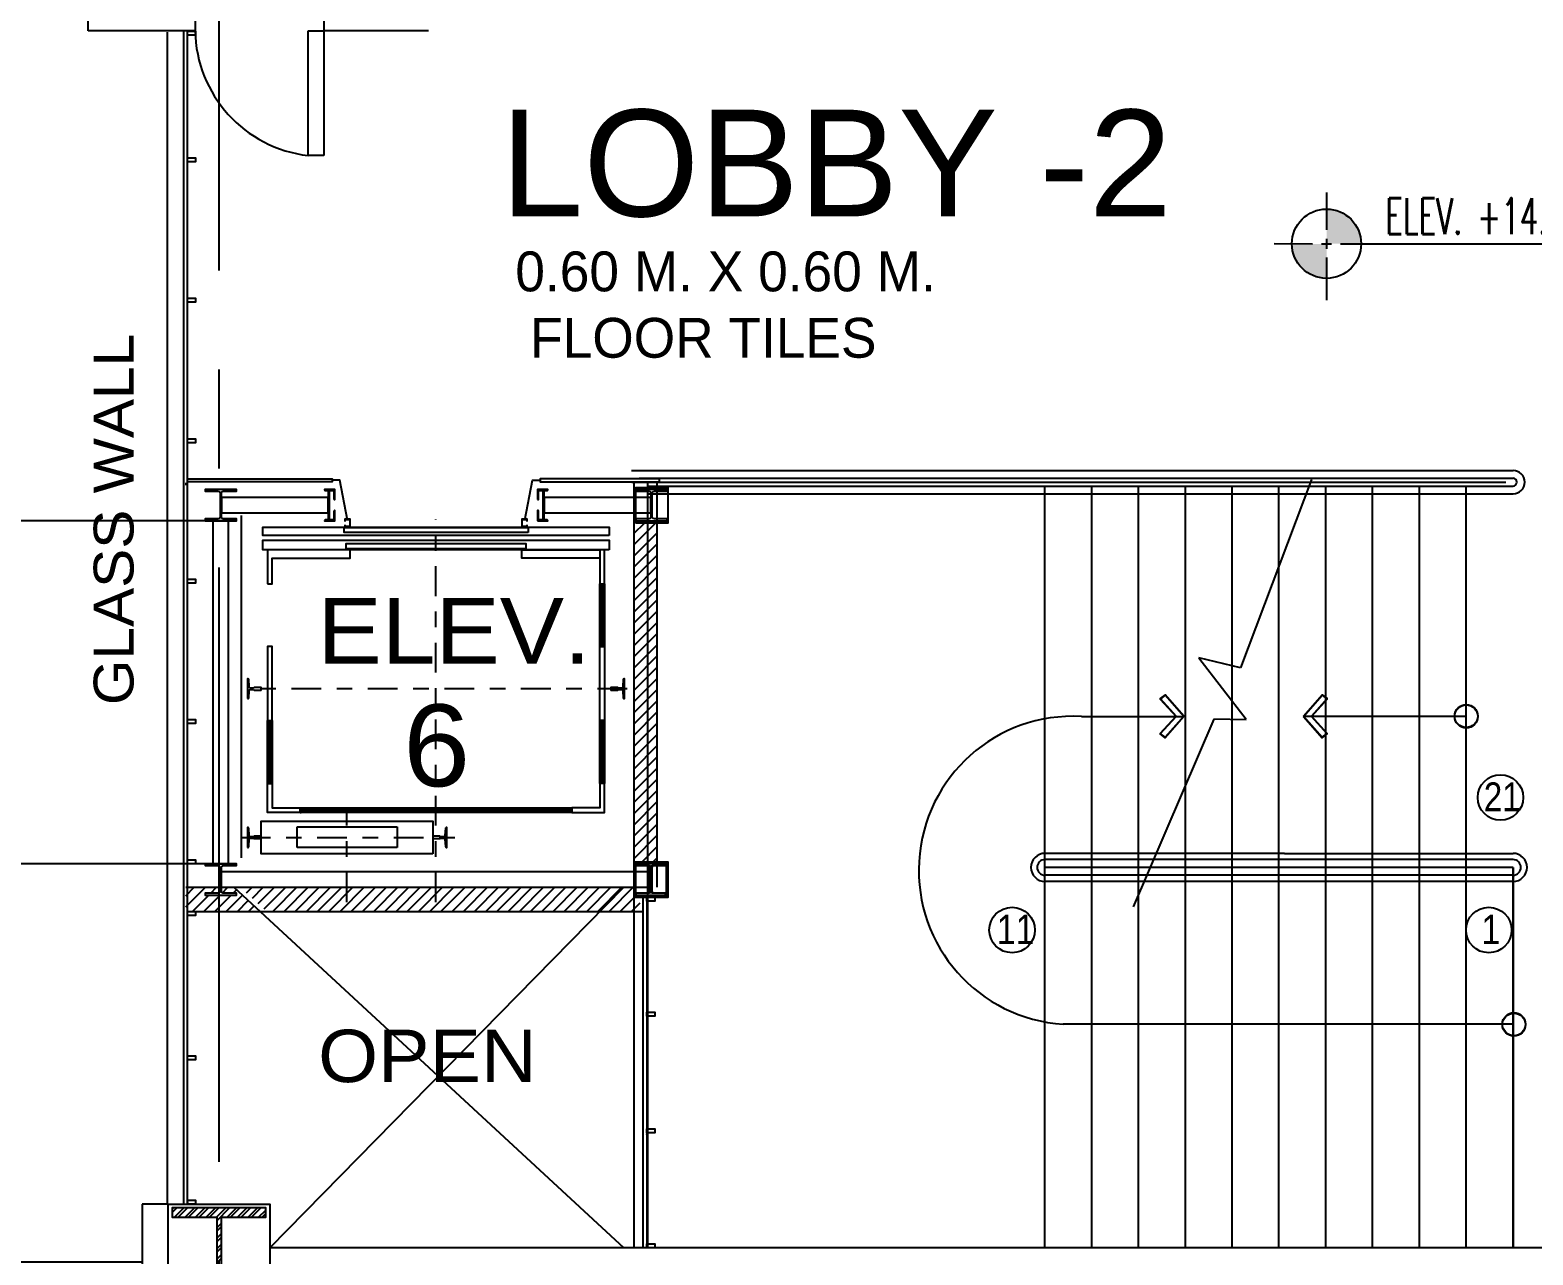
# Model space of a CAD drawing. Header units: millimetres. Extents: x 2148 to 2681, y 758 to 986.
# Drawn here: x 2388.76 to 2398.39, y 884.07 to 891.92 of the extents above; entities that cross this region are included whole.
import ezdxf

# ---------------------------------------------------------------- set-up
doc = ezdxf.new("R2010")
doc.units = ezdxf.units.MM
doc.linetypes.add('ACAD_ISO02W100', pattern=[15, 12, -3])
doc.linetypes.add('CENTER2', pattern=[28.575, 19.05, -3.175, 3.175, -3.175])
for name, color, linetype in [('A-Hatch', 253, 'Continuous'), ('A-Mullion', 2, 'Continuous'), ('A-Stairs', 1, 'Continuous'), ('A-Wall', 4, 'Continuous'), ('A-wdw-glaz', 2, 'Continuous'), ('ar elev', 2, 'Continuous'), ('cladding', 2, 'Continuous'), ('COL-EX', 2, 'Continuous'), ('DR', 7, 'Continuous'), ('FIXTURE', 1, 'Continuous'), ('HATCH', 8, 'Continuous'), ('Layer1', 5, 'Continuous'), ('p-boarder', 2, 'Continuous'), ('QUOTE', 2, 'Continuous'), ('S_GRID LINES', 252, 'Continuous'), ('TEXT', 6, 'Continuous')]:
    doc.layers.add(name, color=color, linetype=linetype)
doc.styles.add('100', font='SIMPLEX.shx', dxfattribs={"height": 0.25})
doc.styles.add('ARIALNW', font='ARIALN.TTF')
doc.styles.add('MMTX$0$ESMX$0$X-OPTA1D', font='x-opta1d')
doc.styles.add('SWISS', font='swissl.ttf')
doc.dimstyles.new('DIM 100', dxfattribs={"dimtxt": 0.2, "dimasz": 0.2, "dimexe": 0.1, "dimexo": 0, "dimgap": 0.05, "dimtad": 1, "dimzin": 0, "dimdsep": 46, "dimtxsty": 'ARIALNW', "dimcen": 0.09, "dimclrd": 6, "dimclre": 6, "dimclrt": 13, "dimadec": 0, "dimazin": 0, "dimtfac": 1, "dimtofl": 0, "dimtmove": 2, "dimatfit": 3, "dimfxl": 1, "dimtolj": 1, "dimtzin": 0, "dimarcsym": 0})

# ---------------------------------------------------------------- blocks, each defined once
blk = doc.blocks.new('*D2521')
at = {"layer": 'Defpoints', "color": 0, "transparency": 16777216}
for p in [(2384.3947, 888.7736), (2390.0784, 888.7736, 0), (2390.0784, 886.5736, 0)]:
    blk.add_point(p, dxfattribs=at)
at = {"layer": 'FIXTURE', "color": 6, "lineweight": -2, "transparency": 16777216}
for p, q in [((2390.0784, 888.7736), (2384.2947, 888.7736)), ((2384.3947, 886.7736), (2384.3947, 888.5736)), ((2390.0784, 886.5736), (2384.2947, 886.5736))]:
    blk.add_line(p, q, dxfattribs=at)
at = {"layer": 'FIXTURE', "color": 6, "transparency": 16777216}
for points in [[(2384.3613, 888.5736), (2384.428, 888.5736), (2384.3947, 888.7736)], [(2384.3613, 886.7736), (2384.428, 886.7736), (2384.3947, 886.5736)]]:
    blk.add_solid(points, dxfattribs=at)
at = {"layer": 'FIXTURE', "color": 13, "transparency": 16777216, "insert": (2384.1915, 887.6736), "char_height": 0.3, "attachment_point": 5, "rotation": 90, "style": 'ARIALNW'}
blk.add_mtext('\\A1;2.20', dxfattribs=at)
blk = doc.blocks.new('*D2522')
at = {"layer": 'Defpoints', "color": 0, "transparency": 16777216}
for p in [(2389.6362, 886.5736), (2384.3947, 884.0205), (2389.4734, 884.0205, 0)]:
    blk.add_point(p, dxfattribs=at)
at = {"layer": 'FIXTURE', "color": 6, "lineweight": -2, "transparency": 16777216}
for p, q in [((2389.6362, 886.5736), (2384.2947, 886.5736)), ((2384.3947, 886.3736), (2384.3947, 884.2205)), ((2389.4734, 884.0205), (2384.2947, 884.0205))]:
    blk.add_line(p, q, dxfattribs=at)
at = {"layer": 'FIXTURE', "color": 6, "transparency": 16777216}
for points in [[(2384.3613, 886.3736), (2384.428, 886.3736), (2384.3947, 886.5736)], [(2384.3613, 884.2205), (2384.428, 884.2205), (2384.3947, 884.0205)]]:
    blk.add_solid(points, dxfattribs=at)
at = {"layer": 'FIXTURE', "color": 13, "transparency": 16777216, "insert": (2384.1915, 885.2971), "char_height": 0.3, "attachment_point": 5, "rotation": 90, "style": 'ARIALNW'}
blk.add_mtext('\\A1;2.55', dxfattribs=at)

msp = doc.modelspace()

# ---------------------------------------------------------------- hatches: boundary and pattern name
at = {"layer": 'A-Hatch'}
h = msp.add_hatch(dxfattribs=at)
h.set_pattern_fill('ANSI32', color=256, scale=0.005, style=0)
h.set_pattern_definition([(45, (99.80573, 3e-13), (-0.0336759605, 0.0336759605), []), (45, (99.82818, 3e-13), (-0.0336759605, 0.0336759605), [])])
h.paths.add_polyline_path([(2389.9812912, 884.308508), (2390.2662912, 884.308508), (2390.2662912, 884.368508), (2389.6662912, 884.368508), (2389.6662912, 884.308508), (2389.9512912, 884.308508), (2389.9512912, 883.728508), (2389.6662912, 883.728508), (2389.6662912, 883.668508), (2390.2662912, 883.668508), (2390.2662912, 883.728508), (2389.9812912, 883.728508)])
at = {"layer": 'HATCH'}
h = msp.add_hatch(dxfattribs=at)
h.set_pattern_fill('ANSI31', color=256, scale=0.016, style=0)
h.set_pattern_definition([(45, (-265.299895, 112.380505), (-0.0359210245, 0.0359210245), [])])
h.paths.add_polyline_path([(2392.6253356, 886.5853928), (2392.7025135, 886.5853928), (2392.7029023, 888.7599688), (2392.6253236, 888.7599688)])
h.paths.add_polyline_path([(2392.7025135, 886.5853928), (2392.7753356, 886.5853928), (2392.7753236, 888.7599688), (2392.7029023, 888.7599688)])
h = msp.add_hatch(dxfattribs=at)
h.set_pattern_fill('ANSI31', color=256, scale=0.016, style=0)
h.set_pattern_definition([(45, (99.80573, -4e-07), (-0.0359210245, 0.0359210245), [])])
h.paths.add_polyline_path([(2390.2295248, 886.2690857), (2390.0623523, 886.4236079), (2389.970128, 886.4236079), (2389.970128, 886.3987281), (2389.9716872, 886.3924914), (2389.9763647, 886.3878139), (2389.9826014, 886.3862547), (2390.066797, 886.3862547), (2390.066797, 886.3737813), (2389.9662916, 886.3737813), (2389.9662916, 886.2690857)])
h.paths.add_polyline_path([(2389.9662916, 886.2690857), (2389.9662916, 886.3737813), (2389.8656631, 886.3737813), (2389.8656631, 886.3862547), (2389.9482995, 886.3862547), (2389.9560954, 886.3878139), (2389.9607729, 886.3924914), (2389.9623321, 886.3987281), (2389.9623321, 886.4236079), (2389.7537592, 886.4236079), (2389.7537592, 886.2690857), (2389.8051026, 886.2690857)])
h = msp.add_hatch(dxfattribs=at)
h.set_pattern_fill('ANSI31', color=256, scale=0.016, style=0)
h.set_pattern_definition([(45, (99.816995, -4e-07), (-0.0359210245, 0.0359210245), [])])
h.paths.add_polyline_path([(2392.6656638, 886.273675), (2392.6656638, 886.3603934), (2392.6365882, 886.3603934), (2392.6365882, 886.423675), (2390.1094513, 886.423675), (2390.1094513, 886.4204986), (2390.268295, 886.273675)])
at = {"layer": 'Layer1'}
for points in [[(2397.0646324, 890.7707595), (2397.0643968, 890.5487558), (2397.2864005, 890.5485202, 0.414213562)], [(2397.0641951, 890.3256524), (2397.0644143, 890.5481571), (2396.842427, 890.5478917, 0.414213562)]]:
    msp.add_hatch(color=32, dxfattribs=at).paths.add_polyline_path(points)

# ---------------------------------------------------------------- linework, layer by layer
for p, q in [((2390.5381225, 891.1145249, 0), (2390.5381225, 891.9145249, 0)), ((2390.5381225, 891.9145249, 0), (2390.6381225, 891.9145249, 0)), ((2390.6381225, 891.9145249, 0), (2390.6381225, 891.1145249, 0)), ((2390.6381225, 891.1145249, 0), (2390.5381225, 891.1145249, 0))]:
    msp.add_line(p, q)
at = {"ltscale": 0.05}
for p, q in [((2389.7537587, 889.0172577, 0), (2389.7537587, 889.0011206, 0)), ((2390.1094513, 886.6120782, 0), (2390.1094513, 888.80639, 0))]:
    msp.add_line(p, q, dxfattribs=at)
for centre in [(2398.1790417, 886.999315, 0), (2395.049128, 886.1498269, 0), (2398.1044533, 886.1498269, 0)]:
    msp.add_circle(centre, 0.1459092, dxfattribs=at)
at = {"layer": 'A-Mullion'}
for points, elevation in [([(2389.7650232, 891.9118878), (2389.8163666, 891.9118878), (2389.8163666, 891.8862164), (2389.7650232, 891.8862164)], 0), ([(2389.7650232, 891.0992793), (2389.8163666, 891.0992793), (2389.8163666, 891.0736079), (2389.7650232, 891.0736079)], 0), ([(2389.7650232, 890.1992793), (2389.8163666, 890.1992793), (2389.8163666, 890.1736079), (2389.7650232, 890.1736079)], 0), ([(2389.7650232, 889.2992793), (2389.8163666, 889.2992793), (2389.8163666, 889.2736079), (2389.7650232, 889.2736079)], 0), ([(2389.7650232, 888.3992793), (2389.8163666, 888.3992793), (2389.8163666, 888.3736079), (2389.7650232, 888.3736079)], 0), ([(2389.7650232, 887.4992793), (2389.8163666, 887.4992793), (2389.8163666, 887.4736079), (2389.7650232, 887.4736079)], 0), ([(2389.7650232, 886.5992793), (2389.8163666, 886.5992793), (2389.8163666, 886.5736079), (2389.7650232, 886.5736079)], -0.0000001), ([(2392.7079023, 886.3603938), (2392.7592456, 886.3603938), (2392.7592456, 886.3347224), (2392.7079023, 886.3347224)], 0), ([(2392.7079023, 885.6242594), (2392.7592456, 885.6242594), (2392.7592456, 885.598588), (2392.7079023, 885.598588)], 0), ([(2389.7650232, 885.3441323), (2389.8163666, 885.3441323), (2389.8163666, 885.3184609), (2389.7650232, 885.3184609)], 0), ([(2392.7079023, 884.8752892), (2392.7592456, 884.8752892), (2392.7592456, 884.8496178), (2392.7079023, 884.8496178)], 0), ([(2389.7650232, 884.4191789), (2389.8163666, 884.4191789), (2389.8163666, 884.3935075), (2389.7650232, 884.3935075)], 0), ([(2392.7079023, 884.1391548), (2392.7592456, 884.1391548), (2392.7592456, 884.1134834), (2392.7079023, 884.1134834)], 0)]:
    msp.add_lwpolyline(points, close=True, dxfattribs=dict(at, elevation=elevation))
msp.add_lwpolyline([(2389.7650232, 886.2690857), (2389.8163666, 886.2690857), (2389.8163666, 886.2434143), (2389.7650232, 886.2434143)], close=True, dxfattribs=at)
at = {"layer": 'A-Stairs', "ltscale": 10}
for p, q in [((2392.6094763, 889.095938, 0.0000005), (2398.2597624, 889.095938, 0)), ((2392.6594763, 889.045938, 0.0000005), (2398.2597624, 889.045938, 0)), ((2392.6117218, 889.020938, 0), (2398.2134139, 889.020938, 0)), ((2392.711574, 888.995938, 0), (2397.7744119, 888.995938, 0)), ((2392.7115743, 888.945938, 0), (2397.7555209, 888.945938, 0)), ((2395.2597624, 884.1134834, 0), (2395.2597624, 888.9938839, 0)), ((2395.5597624, 884.1134834, 0), (2395.5597624, 888.9971338, 0)), ((2395.8597624, 884.1134834, 0), (2395.8597624, 888.9971338, 0)), ((2395.8597624, 884.1134834, 0), (2395.8597624, 888.9971338, 0)), ((2396.1597624, 884.1134834, 0), (2396.1597624, 888.9971338, 0)), ((2396.1597624, 884.1134834, 0), (2396.1597624, 888.9971338, 0)), ((2396.4597624, 884.1134834, 0), (2396.4597624, 888.9971338, 0)), ((2396.4597624, 884.1134834, 0), (2396.4597624, 888.9971338, 0)), ((2396.9681922, 889.0368402, -0.0000001), (2396.5124309, 887.8305486, -0.0000001)), ((2396.7597624, 884.1134834, 0), (2396.7597624, 888.9971338, 0)), ((2396.7597624, 884.1134834, 0), (2396.7597624, 888.9971338, 0)), ((2397.0597624, 884.1134834, 0), (2397.0597624, 888.9971338, 0)), ((2397.0597624, 884.1134834, 0), (2397.0597624, 888.9971338, 0)), ((2397.3597624, 884.1134834, 0), (2397.3597624, 888.9971338, 0)), ((2397.3597624, 884.1134834, 0), (2397.3597624, 888.9971338, 0)), ((2397.6597624, 884.1134834, 0), (2397.6597624, 888.9971338, 0)), ((2397.6597624, 884.1134834, 0), (2397.6597624, 888.9971338, 0)), ((2397.7555209, 888.945938, 0), (2398.2597624, 888.945938, 0)), ((2397.7744119, 888.995938, 0), (2398.2597624, 888.995938, 0)), ((2397.9597624, 884.1134834, 0), (2397.9597624, 888.9971338, 0)), ((2396.5124309, 887.8305486, -0.0000001), (2396.2464114, 887.894899, -0.0000001)), ((2396.2464114, 887.894899, -0.0000001), (2396.5500786, 887.50245, -0.0000001)), ((2396.3418967, 887.50245, -0.0000001), (2395.8259849, 886.2985231, -0.0000001)), ((2396.5500786, 887.4979002, -0.0000001), (2396.3418967, 887.50245, -0.0000001)), ((2396.7953564, 886.6413086, 0), (2395.2597624, 886.6413086, 0)), ((2396.7953564, 886.6413086, 0), (2398.2597624, 886.6413086, 0)), ((2396.7782155, 886.6013086, 0), (2395.2597624, 886.6013086, 0)), ((2398.2597624, 886.5513086, 0), (2395.2597624, 886.5513086, 0)), ((2398.2597624, 886.6013086, 0), (2396.7782155, 886.6013086, 0)), ((2398.2597624, 884.1134834, 0), (2398.2597624, 886.5513086, 0)), ((2398.2597624, 884.1134834, 0), (2398.2597624, 886.5513086, 0)), ((2398.2597624, 886.5513086, 0), (2398.2597624, 884.1134834, 0)), ((2398.2597624, 886.5013086, 0), (2395.2597624, 886.5013086, 0)), ((2398.2597624, 886.4613086, 0), (2395.2597624, 886.4613086, 0))]:
    msp.add_line(p, q, dxfattribs=at)
at = {"layer": 'A-Stairs', "ltscale": 10, "extrusion": (9.15514e-08, 0, 1)}
msp.add_arc((2398.2597624, 889.020938, 0.0002195), 0.075, 270, 90, dxfattribs=at)
at = {"layer": 'A-Stairs', "ltscale": 10, "extrusion": (9.50356e-08, -1.35398e-21, 1)}
msp.add_arc((2398.2597624, 889.020938, 0.0002279), 0.025, 270, 90, dxfattribs=at)
at = {"layer": 'A-Stairs', "ltscale": 10}
for centre, radius, start, end in [((2395.2597624, 886.5513086, 0), 0.09, 90, 270), ((2398.2597624, 886.5513086, -0.0000084), 0.09, 270, 90), ((2395.2597624, 886.5513086, -0.0000082), 0.05, 90, 270), ((2398.2597624, 886.5513086, -0.0000089), 0.05, 270, 90)]:
    msp.add_arc(centre, radius, start, end, dxfattribs=at)
at = {"layer": 'A-Wall', "ltscale": 10}
for p, q in [((2389.1278815, 891.9145249, 0), (2389.1278815, 894.928508, 0)), ((2389.8130771, 892.1210246, 0), (2389.8130771, 891.9145249, 0)), ((2390.6381225, 892.1210246, 0), (2390.6381225, 891.9145249, 0)), ((2389.8130771, 891.9145249, 0), (2389.1278815, 891.9145249, 0)), ((2391.309588, 891.9145249, 0), (2390.6381225, 891.9145249, 0)), ((2392.7115739, 889.020938, 0), (2392.5615739, 889.0209372, 0)), ((2392.6253094, 889.020938, 0), (2392.6253228, 886.5736083, 0)), ((2392.7865739, 889.0209376, 0), (2392.6365739, 889.0209368, 0)), ((2392.7865867, 889.0183852, 0), (2392.6365867, 889.0183843, 0)), ((2389.7537587, 886.4236083, 0.0000001), (2392.7115882, 886.4236083, 0.0000001)), ((2389.7650232, 886.2690857, 0.0000001), (2392.6829023, 886.2690857, 0.0000001)), ((2389.6412912, 884.393508, 0), (2389.4733571, 884.393508, 0)), ((2389.4733578, 884.393508, 0), (2389.4733578, 882.5741887, 0)), ((2398.5912912, 884.1134834, 0), (2390.2912912, 884.1134834, 0))]:
    msp.add_line(p, q, dxfattribs=at)
at = {"layer": 'A-Wall'}
msp.add_line((2392.7753237, 886.4236083, 0.0000001), (2392.7753237, 889.020938, 0), dxfattribs=at)
for p in [(2392.7079023, 886.3475581, 0), (2392.7079023, 885.6114237, 0), (2392.7079023, 884.841382, 0), (2389.7650232, 884.4063432, 0)]:
    msp.add_point(p, dxfattribs=at)
at = {"layer": 'A-wdw-glaz', "ltscale": 10}
for p, q in [((2389.7400232, 884.393508, 0), (2389.7400232, 891.9145249, 0)), ((2389.7650232, 884.393508, 0), (2389.7650232, 891.9145249, 0))]:
    msp.add_line(p, q, dxfattribs=at)
at = {"layer": 'ar elev'}
msp.add_line((2392.786601, 889.0430941, 0), (2392.786601, 889.0228248, 0), dxfattribs=at)
at = {"layer": 'ar elev', "color": 8, "linetype": 'CENTER2', "ltscale": 0.01}
for p, q in [((2391.356999, 886.3287899, -0.0000001), (2391.356999, 888.7829361, -0.0000001)), ((2392.5825129, 887.6961891, -0.0000001), (2390.131485, 887.696189, -0.0000001)), ((2390.7863398, 886.3287899, -0.0000001), (2390.7863398, 886.8994491, -0.0000001)), ((2390.1051704, 886.7435312, -0.0000001), (2391.5195399, 886.7435312, -0.0000001))]:
    msp.add_line(p, q, dxfattribs=at)
at = {"layer": 'ar elev'}
for points, elevation in [([(2389.7650232, 889.0430941), (2390.6923772, 889.0430941), (2390.6923772, 889.0228248), (2389.7650232, 889.0228248)], 0), ([(2392.786601, 889.0430941), (2392.0254744, 889.0430941), (2392.0254744, 889.0228248), (2392.786601, 889.0228248)], 0), ([(2390.7906052, 888.7780338), (2390.7407115, 889.033739), (2390.6908178, 889.033739)], 0), ([(2391.9256868, 888.7780338), (2391.9755805, 889.033739), (2392.0254742, 889.033739)], 0), ([(2392.4671337, 888.6784712), (2390.2468642, 888.6784712), (2390.2468642, 888.7330424), (2392.4671337, 888.7330424), (2392.4671337, 888.6784713)], -0.0000001), ([(2390.2764886, 888.3697539), (2390.3076722, 888.3697539), (2390.3076722, 888.5334676), (2390.8066091, 888.5334676), (2390.8066091, 888.5880389), (2390.2764886, 888.5880389), (2390.2764886, 888.3697539)], -0.0000001), ([(2390.4869776, 886.933751), (2390.4869776, 886.9041266), (2390.2764886, 886.9041266), (2390.2764886, 887.0896688), (2390.3076722, 887.0896688), (2390.3076722, 886.933751), (2390.4869776, 886.933751)], -0.0000001), ([(2392.2270203, 886.933751), (2392.2270203, 886.9041266), (2392.4375094, 886.9041266), (2392.4375094, 887.0896688), (2392.4063258, 887.0896688), (2392.4063258, 886.933751), (2392.2270203, 886.933751)], -0.0000001)]:
    msp.add_lwpolyline(points, dxfattribs=dict(at, elevation=elevation))
for points, elevation in [([(2389.9595635, 888.7858297), (2389.8769271, 888.7858297), (2389.8769271, 888.7733563), (2390.078061, 888.7733563), (2390.078061, 888.7858297), (2389.9938654, 888.7858297), (2389.9876287, 888.7873889), (2389.9829512, 888.7920664), (2389.981392, 888.7983031), (2389.981392, 888.9479842), (2389.9829512, 888.9557801), (2389.9876287, 888.9604576), (2389.9938654, 888.9620168), (2390.078061, 888.9620168), (2390.078061, 888.9729311), (2389.8769271, 888.972931), (2389.8769271, 888.9620168), (2389.9595635, 888.9620168), (2389.9673594, 888.9604576), (2389.9720369, 888.9557801), (2389.9735961, 888.9479842), (2389.9735961, 888.7983031), (2389.9720369, 888.7920664), (2389.9673594, 888.7873889)], 0), ([(2390.7001731, 888.9651352), (2390.7017323, 888.9588985), (2390.7017323, 888.9121231), (2390.7032914, 888.9090048), (2390.7064098, 888.9090048), (2390.707969, 888.9090048), (2390.707969, 888.9729311), (2390.6424835, 888.9729311), (2390.6424835, 888.9713719), (2390.6440427, 888.9682535), (2390.647161, 888.9682535), (2390.6939364, 888.9682535)], 0), ([(2390.6658712, 888.779593), (2390.6752262, 888.779593), (2390.6752262, 888.9682535), (2390.6658712, 888.9682535)], 0), ([(2392.0083234, 888.9090048), (2392.013001, 888.9090048), (2392.0145602, 888.9121231), (2392.0145602, 888.9588985), (2392.0161193, 888.9651352), (2392.022356, 888.9682535), (2392.0722497, 888.9682535), (2392.0738089, 888.9713719), (2392.0738089, 888.9729311), (2392.0083234, 888.9729311)], 0), ([(2392.0410662, 888.779593), (2392.0504212, 888.779593), (2392.0504212, 888.9682535), (2392.0410662, 888.9682535)], 0), ([(2392.6365881, 888.7599684), (2392.845006, 888.7599684), (2392.845006, 888.9849674), (2392.6365881, 888.9849674)], 0), ([(2392.6382314, 888.7733563), (2392.8393653, 888.7733563), (2392.8393653, 888.7858297), (2392.7567289, 888.7858297), (2392.748933, 888.7873889), (2392.7442555, 888.7920664), (2392.7426963, 888.7983031), (2392.7426963, 888.9479842), (2392.7442555, 888.9557801), (2392.748933, 888.9604577), (2392.7567289, 888.9620168), (2392.8393653, 888.9620168), (2392.8393653, 888.9729311), (2392.6382314, 888.9729311), (2392.6382314, 888.9620168), (2392.722427, 888.9620168), (2392.7286637, 888.9604577), (2392.7333412, 888.9557801), (2392.7349004, 888.9479842), (2392.7349004, 888.7983031), (2392.7333412, 888.7920664), (2392.7286637, 888.7873889), (2392.722427, 888.7858297), (2392.6382314, 888.7858297)], 0), ([(2390.6424835, 888.7749154), (2390.6424835, 888.7733563), (2390.707969, 888.7733563), (2390.707969, 888.8388417), (2390.7064098, 888.8388417), (2390.7032914, 888.8372826), (2390.7017323, 888.8341642), (2390.7017323, 888.7873889), (2390.7001731, 888.7827113), (2390.6939364, 888.779593), (2390.647161, 888.779593), (2390.6440427, 888.7780338)], 0), ([(2390.772307, 888.7346016), (2390.7754254, 888.7330424), (2390.8034906, 888.7330424), (2390.806609, 888.7346016), (2390.806609, 888.7361608), (2390.806609, 888.7798178), (2390.806609, 888.7829361), (2390.8034906, 888.7829361), (2390.7754254, 888.7829361), (2390.772307, 888.7829361), (2390.772307, 888.7735811), (2390.7738662, 888.7735811), (2390.7738662, 888.7813769), (2390.8050498, 888.7813769), (2390.8050498, 888.7361608), (2390.7738662, 888.7361608), (2390.7738662, 888.7439567), (2390.772307, 888.7439567)], -0.0000001), ([(2391.910507, 888.7330424), (2391.9385722, 888.7330424), (2391.9416906, 888.7346016), (2391.9416906, 888.7361608), (2391.9416906, 888.7439567), (2391.9401314, 888.7439567), (2391.9401314, 888.7361608), (2391.9089478, 888.7361608), (2391.9089478, 888.781377), (2391.9401314, 888.781377), (2391.9401314, 888.7735811), (2391.9416906, 888.7735811), (2391.9416906, 888.7798178), (2391.9416906, 888.7829361), (2391.9385722, 888.7829361), (2391.910507, 888.7829361), (2391.9073886, 888.7829361), (2391.9073886, 888.7798178), (2391.9073886, 888.7361608), (2391.9073886, 888.7346016)], -0.0000001), ([(2392.0083234, 888.7733563), (2392.0738089, 888.7733563), (2392.0738089, 888.7749155), (2392.0722497, 888.7780338), (2392.0691314, 888.779593), (2392.022356, 888.779593), (2392.0161193, 888.7827114), (2392.0145602, 888.7873889), (2392.0145602, 888.8341642), (2392.013001, 888.8372826), (2392.0098826, 888.8388418), (2392.0083234, 888.8388418)], 0), ([(2391.9479274, 888.6971813), (2390.7676297, 888.6971813), (2390.7676297, 888.7299241), (2391.9479274, 888.7299241)], -0.0000001), ([(2392.4671337, 888.5880389), (2390.2468642, 888.5880389), (2390.2468642, 888.6488468), (2392.4671337, 888.6488468)], -0.0000001), ([(2391.9323357, 888.5927164), (2390.7816623, 888.5927164), (2390.7816623, 888.6270183), (2391.9323357, 888.6270183)], -0.0000001), ([(2392.4063258, 888.5334677), (2391.9073888, 888.5334677), (2391.9073888, 888.5880389), (2392.4063258, 888.5880389)], -0.0000001), ([(2392.4063258, 888.369754), (2392.4375093, 888.369754), (2392.4375093, 888.5880389), (2392.4063258, 888.5880389)], -0.0000001), ([(2390.2764886, 887.4919367), (2390.3076722, 887.4919367), (2390.3076722, 887.967486), (2390.2764886, 887.967486)], -0.0000001), ([(2392.4375094, 887.4919367), (2392.4063258, 887.4919367), (2392.4063258, 887.967486), (2392.4375094, 887.967486)], -0.0000001), ([(2391.3367297, 886.6390663), (2390.2375092, 886.6390663), (2390.2375092, 886.8479962), (2391.3367297, 886.8479962)], -0.0000001), ([(2390.4932144, 886.9041266), (2390.4869776, 886.9041266), (2390.4869776, 886.9041266), (2390.4932144, 886.9041266)], -0.0000001), ([(2389.9595635, 886.3862547), (2389.8769271, 886.3862547), (2389.8769271, 886.3737813), (2390.0780611, 886.3737813), (2390.0780611, 886.3862547), (2389.9938655, 886.3862547), (2389.9876287, 886.3878139), (2389.9829512, 886.3924914), (2389.981392, 886.3987281), (2389.981392, 886.5484092), (2389.9829512, 886.5546459), (2389.9876287, 886.5608826), (2389.9938655, 886.5624418), (2390.0780611, 886.5624418), (2390.0780611, 886.5733561), (2389.8769271, 886.5733561), (2389.8769271, 886.5624418), (2389.9595635, 886.5624418), (2389.9673594, 886.5608826), (2389.972037, 886.5546459), (2389.9735961, 886.5484092), (2389.9735961, 886.3987281), (2389.972037, 886.3924914), (2389.9673594, 886.3878139)], 0), ([(2389.972037, 886.5546459), (2389.9735961, 886.5484092), (2389.9735961, 886.3987281), (2389.972037, 886.3924914), (2389.9673594, 886.3878139), (2389.9595635, 886.3862547), (2389.8769271, 886.3862547), (2389.8769271, 886.3737813), (2390.0780611, 886.3737813), (2390.0780611, 886.3862547), (2389.9938655, 886.3862547), (2389.9876287, 886.3878139), (2389.9829512, 886.3924914), (2389.981392, 886.3987281), (2389.981392, 886.5484092), (2389.9829512, 886.5546459), (2389.9876287, 886.5608826), (2389.9938655, 886.5624418), (2390.0780611, 886.5624418), (2390.0780611, 886.5733561), (2389.8769271, 886.5733561), (2389.8769271, 886.5624418), (2389.9595635, 886.5624418), (2389.9673594, 886.5608826)], 0), ([(2392.6253237, 886.3603938), (2392.8337416, 886.3603938), (2392.8337416, 886.5853928), (2392.6253237, 886.5853928)], 0), ([(2392.6269669, 886.3737817), (2392.8281009, 886.3737817), (2392.8281009, 886.3862552), (2392.7454644, 886.3862551), (2392.7376686, 886.3878143), (2392.732991, 886.3924919), (2392.7314318, 886.3987286), (2392.7314318, 886.5484097), (2392.732991, 886.5562056), (2392.7376686, 886.5608831), (2392.7454644, 886.5624423), (2392.8281009, 886.5624423), (2392.8281009, 886.5733565), (2392.6269669, 886.5733565), (2392.6269669, 886.5624423), (2392.7111625, 886.5624423), (2392.7173992, 886.5608831), (2392.7220768, 886.5562056), (2392.7236359, 886.5484097), (2392.723636, 886.3987286), (2392.7220768, 886.3924919), (2392.7173992, 886.3878143), (2392.7111625, 886.3862551), (2392.6269669, 886.3862551)], 0), ([(2392.6365882, 886.3603934), (2392.845006, 886.3603934), (2392.845006, 886.5853924), (2392.6365882, 886.5853924)], 0), ([(2392.6382314, 886.3737813), (2392.8393654, 886.3737813), (2392.8393654, 886.3862547), (2392.7567289, 886.3862547), (2392.748933, 886.3878139), (2392.7442555, 886.3924914), (2392.7426963, 886.3987282), (2392.7426963, 886.5484093), (2392.7442555, 886.5562051), (2392.748933, 886.5608827), (2392.7567289, 886.5624419), (2392.8393654, 886.5624419), (2392.8393654, 886.5733561), (2392.6382314, 886.5733561), (2392.6382314, 886.5624419), (2392.722427, 886.5624419), (2392.7286637, 886.5608827), (2392.7333413, 886.5562051), (2392.7349004, 886.5484093), (2392.7349004, 886.3987282), (2392.7333413, 886.3924914), (2392.7286637, 886.3878139), (2392.722427, 886.3862547), (2392.6382314, 886.3862547)], 0)]:
    msp.add_lwpolyline(points, close=True, dxfattribs=dict(at, elevation=elevation))
at = {"layer": 'ar elev', "color": 3, "elevation": 0}
for points in [[(2389.981392, 888.82325), (2390.6658712, 888.82325), (2390.6658712, 888.9230374), (2389.981392, 888.9230374)], [(2392.0504212, 888.82325), (2392.7349004, 888.82325), (2392.7349004, 888.9230374), (2392.0504212, 888.9230374)], [(2389.9268208, 886.5733561), (2390.0266082, 886.5733561), (2390.0266082, 888.7733563), (2389.9268208, 888.7733563)], [(2389.9735961, 886.423675), (2392.7271046, 886.423675), (2392.7271045, 886.5234624), (2389.9735961, 886.5234624)]]:
    msp.add_lwpolyline(points, close=True, dxfattribs=at)
at = {"layer": 'ar elev', "color": 8, "elevation": -0.0000001}
for points in [[(2392.4375094, 887.967486), (2392.4063258, 887.967486), (2392.4063258, 888.369754), (2392.4375094, 888.369754)], [(2392.4281543, 887.967486), (2392.41724, 887.967486), (2392.41724, 888.369754), (2392.4281543, 888.369754)], [(2390.148636, 887.6338219), (2390.1517544, 887.6338219), (2390.1548727, 887.6338219), (2390.1564319, 887.6369403), (2390.1595502, 887.6852748), (2390.1611094, 887.6899523), (2390.165787, 887.6915115), (2390.1876155, 887.6915115), (2390.192293, 887.6883931), (2390.2078848, 887.6883931), (2390.23595, 887.6883931), (2390.2375091, 887.6899523), (2390.2375091, 887.7039849), (2390.23595, 887.7039849), (2390.192293, 887.7039849), (2390.1876155, 887.7008666), (2390.165787, 887.7008666), (2390.1611094, 887.7039849), (2390.1595502, 887.7086625), (2390.1564319, 887.756997), (2390.1548727, 887.7585561), (2390.1517544, 887.7601153), (2390.148636, 887.7601153)], [(2392.4764888, 887.6899523), (2392.478048, 887.6883932), (2392.521705, 887.6883932), (2392.521705, 887.6899523), (2392.5263825, 887.6915115), (2392.548211, 887.6915115), (2392.5528885, 887.6899523), (2392.5544477, 887.6852748), (2392.5575661, 887.6369403), (2392.5591252, 887.6338219), (2392.565362, 887.6338219), (2392.5653619, 887.7601154), (2392.5622436, 887.7601154), (2392.5591252, 887.7585562), (2392.5575661, 887.756997), (2392.5544477, 887.7086625), (2392.5528885, 887.7039849), (2392.548211, 887.7008666), (2392.5263825, 887.7008666), (2392.521705, 887.7039849), (2392.5061132, 887.7039849), (2392.478048, 887.7039849), (2392.4764888, 887.7039849)], [(2390.3076722, 887.0896688), (2390.2764886, 887.0896688), (2390.2764886, 887.4919367), (2390.3076722, 887.4919367)], [(2390.2967579, 887.0896688), (2390.2874028, 887.0896688), (2390.2874028, 887.4919367), (2390.2967579, 887.4919367)], [(2392.4375094, 887.0896688), (2392.4063258, 887.0896688), (2392.4063258, 887.4919367), (2392.4375094, 887.4919367)], [(2392.4281543, 887.0896688), (2392.41724, 887.0896688), (2392.41724, 887.4919367), (2392.4281543, 887.4919367)], [(2392.2270203, 886.9041266), (2390.4869776, 886.9041266), (2390.4869776, 886.933751), (2392.2270203, 886.933751)], [(2392.2270203, 886.9134817), (2390.4869776, 886.9134817), (2390.4869776, 886.9243959), (2392.2270203, 886.9243959)], [(2390.148636, 886.6796049), (2390.1517544, 886.6796049), (2390.1548727, 886.6811641), (2390.1564319, 886.6842825), (2390.1595503, 886.732617), (2390.1611094, 886.7372945), (2390.165787, 886.7388537), (2390.1876155, 886.7388537), (2390.192293, 886.7357354), (2390.23595, 886.7357354), (2390.2375092, 886.7372945), (2390.2375092, 886.7513271), (2390.192293, 886.7513271), (2390.1876155, 886.7482088), (2390.165787, 886.7482088), (2390.1611094, 886.7513271), (2390.1595503, 886.7560047), (2390.1564319, 886.80278), (2390.1548727, 886.8058984), (2390.1517544, 886.8074575), (2390.148636, 886.8074575)], [(2391.3866234, 886.7388537), (2391.4084519, 886.7388537), (2391.4131294, 886.7372946), (2391.4146886, 886.732617), (2391.4178069, 886.6842825), (2391.4193661, 886.6811641), (2391.4224845, 886.679605), (2391.4256028, 886.679605), (2391.4256028, 886.8074576), (2391.4224845, 886.8074576), (2391.4193661, 886.8058984), (2391.4178069, 886.80278), (2391.4146886, 886.7560047), (2391.4131294, 886.7513272), (2391.4084519, 886.7482088), (2391.3866234, 886.7482088), (2391.3819458, 886.7513272), (2391.3382889, 886.7513272), (2391.3367297, 886.7513272), (2391.3367297, 886.7372946), (2391.3382889, 886.7357354), (2391.3819458, 886.7357354)]]:
    msp.add_lwpolyline(points, close=True, dxfattribs=at)
at = {"layer": 'ar elev', "linetype": 'ACAD_ISO02W100', "ltscale": 0.3, "elevation": -0.0000001}
msp.add_lwpolyline([(2391.1075305, 886.6780458), (2390.4667083, 886.6780458), (2390.4667083, 886.8105759), (2391.1075305, 886.8105759)], close=True, dxfattribs=at)
at = {"layer": 'cladding', "elevation": 0}
msp.add_lwpolyline([(2389.6412912, 884.393508), (2390.2912912, 884.393508), (2390.2912912, 883.643508), (2389.6412912, 883.643508)], close=True, dxfattribs=at)
at = {"layer": 'COL-EX', "elevation": 0}
msp.add_lwpolyline([(2389.9812912, 884.308508), (2390.2662912, 884.308508), (2390.2662912, 884.368508), (2389.6662912, 884.368508), (2389.6662912, 884.308508), (2389.9512912, 884.308508), (2389.9512912, 883.728508), (2389.6662912, 883.728508), (2389.6662912, 883.668508), (2390.2662912, 883.668508), (2390.2662912, 883.728508), (2389.9812912, 883.728508)], close=True, dxfattribs=at)
at = {"layer": 'DR', "ltscale": 10}
msp.add_line((2397.9597624, 884.1134834, 0), (2397.9597624, 888.9971338, 0), dxfattribs=at)
at = {"layer": 'HATCH', "linetype": 'ByBlock', "ltscale": 0.5}
for p, q in [((2389.6362151, 884.393508, 0), (2389.6362151, 891.9057503, 0)), ((2392.7115739, 889.020938, 0), (2392.7116009, 884.1134842, 0)), ((2390.0623519, 886.4236083, 0.0000001), (2392.5616009, 884.1134834, 0)), ((2390.2912912, 884.1134834, 0), (2392.5615225, 886.4236083, 0.0000001)), ((2392.6253237, 886.4236754, 0), (2392.6253364, 884.1134834, 0))]:
    msp.add_line(p, q, dxfattribs=at)
at = {"layer": 'HATCH', "color": 7, "linetype": 'ByBlock', "ltscale": 0.5, "elevation": 0}
for points in [[(2396.1500929, 887.5217283), (2396.0311971, 887.6579353), (2395.9987723, 887.6332663), (2396.1001222, 887.5217283)], [(2396.1500929, 887.5184785), (2396.0311971, 887.6546855), (2395.9987723, 887.6300164), (2396.1001222, 887.5184785)], [(2396.9173895, 887.5217283), (2397.0362853, 887.6579353), (2397.0687101, 887.6332663), (2396.9673602, 887.5217283)], [(2396.9173895, 887.5184785), (2397.0362853, 887.6546855), (2397.0687101, 887.6300164), (2396.9673602, 887.5184785)], [(2396.1500929, 887.5217283), (2396.0311971, 887.3855213), (2395.9987723, 887.4101904), (2396.1001222, 887.5217283)], [(2396.1500929, 887.5184785), (2396.0311971, 887.3822715), (2395.9987723, 887.4069406), (2396.1001222, 887.5184785)], [(2396.9173895, 887.5217283), (2397.0362853, 887.3855213), (2397.0687101, 887.4101904), (2396.9673602, 887.5217283)], [(2396.9173895, 887.5184785), (2397.0362853, 887.3822715), (2397.0687101, 887.4069406), (2396.9673602, 887.5184785)]]:
    msp.add_lwpolyline(points, dxfattribs=at)
at = {"layer": 'HATCH', "linetype": 'ByBlock', "ltscale": 0.5, "elevation": 0}
for points in [[(2395.4930399, 887.5184785), (2396.1500929, 887.5184785)], [(2397.9597624, 887.5184785), (2396.9173895, 887.5184785)], [(2398.265559, 885.5464746), (2395.3773744, 885.5464746)]]:
    msp.add_lwpolyline(points, dxfattribs=at)
at = {"layer": 'HATCH', "linetype": 'ByBlock', "ltscale": 0.5}
for centre in [(2397.9597624, 887.5217283, 0), (2397.9597624, 887.5184785, 0), (2398.265559, 885.5464746, -0.0000001), (2398.265559, 885.5432248, -0.0000001)]:
    msp.add_circle(centre, 0.0738602, dxfattribs=at)
for centre, radius, start, end in [((2390.6328491, 891.928933, 0), 0.8198986, 181.00691463, 263.36554717), ((2395.4390874, 886.532249, 0), 0.9877042, 86.868706, 266.41775225)]:
    msp.add_arc(centre, radius, start, end, dxfattribs=at)
at = {"layer": 'p-boarder', "ltscale": 10}
for p, q in [((2392.6829023, 886.3603938, 0.0000001), (2392.6829023, 884.1134834, 0)), ((2392.7079023, 886.3603938, 0.0000001), (2392.7079023, 884.1134834, 0))]:
    msp.add_line(p, q, dxfattribs=at)
at = {"layer": 'QUOTE'}
for p, q in [((2397.0639877, 890.8777237, 0), (2397.0642738, 890.6383925, 0)), ((2396.7289321, 890.5496129, 0), (2396.9752448, 890.5493515, 0)), ((2397.0324801, 890.5492908, 0), (2397.0962807, 890.5492231, 0)), ((2397.0643423, 890.5811572, 0), (2397.0644186, 890.5173566, 0)), ((2397.153516, 890.5491623, 0), (2398.9923679, 890.5477686, 0)), ((2397.064487, 890.4601213, 0), (2397.0647732, 890.1877901, 0))]:
    msp.add_line(p, q, dxfattribs=at)
msp.add_circle((2397.0643962, 890.5492569, 0), 0.2220038, dxfattribs=at)
at = {"layer": 'S_GRID LINES', "linetype": 'CENTER2', "ltscale": 0.2}
msp.add_line((2389.9662912, 867.518508, 0), (2389.9662912, 903.5418845, 0), dxfattribs=at)

# ---------------------------------------------------------------- texts
at = {"color": 2, "style": 'MMTX$0$ESMX$0$X-OPTA1D', "width": 1.1}
msp.add_text('GLASS WALL', height=0.25536, rotation=90, dxfattribs=at).set_placement((2389.4184339, 887.5917699, 0))
at = {"color": 2, "style": 'MMTX$0$ESMX$0$X-OPTA1D', "text_generation_flag": 6, "width": 1.1}
for s, height, p in [('ELEV.', 0.42, (2390.5977475, 887.8581873, 0)), ('6', 0.525, (2391.1465859, 887.0708958, 0)), ('OPEN', 0.336, (2390.6015932, 885.1748935, 0.0000001))]:
    msp.add_text(s, height=height, rotation=180, dxfattribs=at).set_placement(p)
at = {"color": 2, "insert": (2391.8652927, 890.1571827), "char_height": 0.25536, "width": 11.644719696, "attachment_point": 4, "style": 'MMTX$0$ESMX$0$X-OPTA1D'}
msp.add_mtext('0.60 M. X 0.60 M.\\P FLOOR TILES', dxfattribs=at)
msp.add_mtext('0.60 M. X 0.60 M.\\P FLOOR TILES', dxfattribs=at)
at = {"layer": 'p-boarder', "insert": (2398.151625, 890.7259252, 0), "char_height": 0.231, "width": 11.654519507, "attachment_point": 5, "rotation": 359.95148746, "style": '100'}
msp.add_mtext('{\\W0.6;ELEV. +14.75M}', dxfattribs=at)
at = {"layer": 'TEXT', "style": 'SWISS'}
msp.add_text('LOBBY -2', height=0.68445904, rotation=359.98971085, dxfattribs=at).set_placement((2391.7692919, 890.7245355, 0))
at = {"layer": 'TEXT', "attachment_point": 1, "style": 'ARIALNW'}
for s, insert, char_height, width in [('21', (2398.072392, 887.0961504, 0), 0.1852389, 1.165092241), ('11', (2394.9518306, 886.2484924, 0), 0.189, 1.188748333), ('1', (2398.0574281, 886.2484924, 0), 0.189, 1.188748333)]:
    msp.add_mtext(s, dxfattribs=dict(at, insert=insert, char_height=char_height, width=width))

# ---------------------------------------------------------------- dimensions: what is measured, and where the dimension line sits
at = {"layer": 'FIXTURE'}
for base, p1, p2, picture, middle in [((2384.3946816, 888.7736083), (2390.0783913, 886.5736083, 0.0000001), (2390.0783913, 888.7736083, 0.0000001), '*D2521', (2384.1915097, 887.6736083)), ((2384.3946816, 884.0205212), (2389.6362151, 886.5736083), (2389.4733573, 884.0205212, 0), '*D2522', (2384.1915097, 885.2970648))]:
    dim = msp.add_linear_dim(base=base, p1=p1, p2=p2, angle=90, dimstyle='DIM 100', override={"dimtxt": 0.3}, dxfattribs=at)
    dim.commit()
    dim.dimension.update_dxf_attribs({"geometry": picture, "text_midpoint": middle})

doc.saveas('drawing.dxf')
